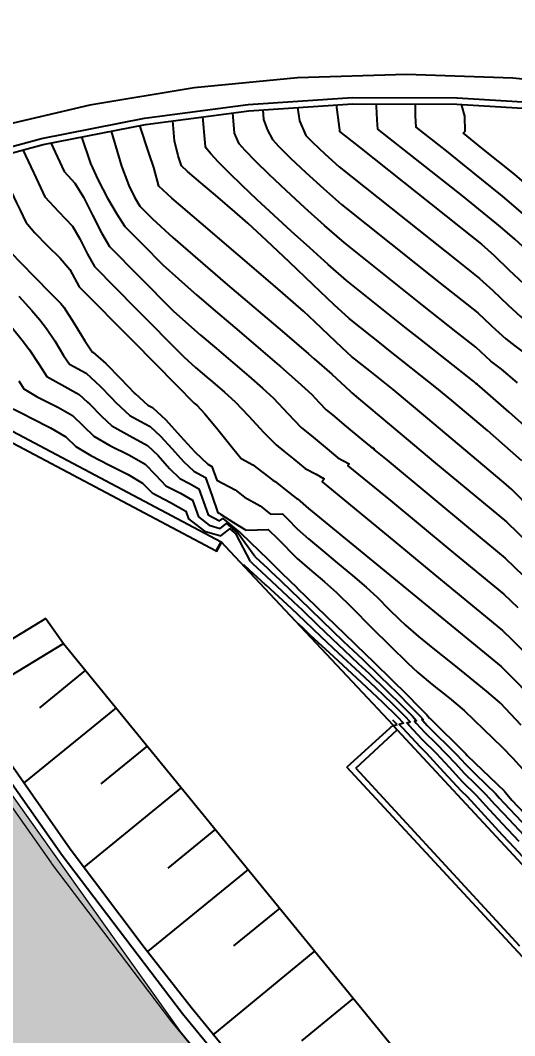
# Model space of a CAD drawing. Extents: x 61466 to 63015, y 108404 to 110397.
# Drawn here: x 62411.86 to 62435.67, y 109155.34 to 109204.29 of the extents above; entities that cross this region are included whole.
import ezdxf
from ezdxf import colors
from ezdxf.entities.mleader import LeaderData, LeaderLine
from ezdxf.math import Vec2, Vec3

# ---------------------------------------------------------------- set-up
doc = ezdxf.new("R2010")
doc.units = 0
doc.header["$LTSCALE"] = 1.000015
doc.header["$MEASUREMENT"] = 0
doc.linetypes.add('DOT', pattern=[0.55, 0.3, -0.25])
for name, color, linetype in [('Bâti', 7, 'Continuous'), ('colore lago', 131, 'Continuous'), ('Couronnement', 7, 'Continuous'), ('curve livello 5m', 7, 'Continuous'), ('pendenze', 2, 'Continuous'), ('Per+Mod Surf', 7, 'Continuous'), ('TalusHautBas', 7, 'Continuous')]:
    doc.layers.add(name, color=color, linetype=linetype)
doc.layers.add('Colori bordi', color=5, linetype='Continuous', plot=False)
doc.layers.add('no_plot', color=5, linetype='Continuous', plot=False)
doc.layers.add('LINE035', color=1, linetype='Continuous', lineweight=35)
doc.styles.add('ARIAL', font='arial.ttf')

msp = doc.modelspace()

# ---------------------------------------------------------------- hatches: boundary and pattern name
at = {"layer": 'colore lago', "linetype": 'Continuous', "lineweight": 0}
msp.add_hatch(color=256, dxfattribs=at).paths.add_polyline_path([(62547.915, 108981.848), (62544.897, 108992.078), (62544.493, 108999.722), (62545.356, 109007.77), (62543.608, 109014.677), (62537.06, 109023.502), (62530.397, 109028.933), (62527.61, 109033.134), (62523.513, 109038.433), (62517.305, 109044.58), (62515.162, 109044.354), (62513.59, 109046.058), (62513.852, 109050.317), (62504.852, 109062.712), (62496.282, 109074.515), (62493.401, 109073.828), (62485.503, 109080.232), (62484.758, 109083.359), (62471.397, 109099.351), (62471.521, 109099.452), (62471.307, 109099.701), (62466.582, 109105.211), (62461.323, 109110.74), (62452.234, 109119.979), (62445.975, 109126.426), (62438.597, 109134.064), (62431.968, 109141.122), (62422.759, 109151.454), (62419.614, 109155.501), (62408.579, 109170.983), (62402.883, 109180.12), (62402.43, 109179.839), (62397.589, 109176.833), (62392.271, 109173.531), (62379.582, 109165.652), (62385.62, 109155.991), (62400.115, 109132.797), (62397.691, 109131.271), (62399.555, 109128.084), (62400.542, 109126.068), (62402.182, 109121.716), (62403.779, 109117.447), (62405.518, 109113.299), (62408.196, 109107.959), (62411.192, 109102.878), (62415.156, 109096.611), (62417.677, 109092.552), (62418.985, 109090.446), (62423.804, 109082.811), (62427.401, 109077.137), (62428.917, 109077.401), (62431.999, 109075.554), (62435.209, 109072.174), (62435.248, 109063.446), (62442.532, 109052.816), (62448.327, 109045.342), (62457.902, 109033.177), (62469.007, 109017.402), (62468.89, 109017.052), (62477.152, 109004.914), (62486.864, 108991.082), (62496.889, 108973.607), (62504.8, 108959.046), (62555.468, 108959.046), (62553.625, 108965.356), (62549.503, 108976.649)])

# ---------------------------------------------------------------- linework, layer by layer
at = {"layer": 'Bâti', "linetype": 'Continuous'}
for p, q in [((62409.713, 109184.86), (62421.3, 109178.715)), ((62421.3, 109178.715), (62421.533, 109179.155)), ((62421.314, 109178.669), (62421.564, 109179.139)), ((62421.533, 109179.155), (62421.564, 109179.139)), ((62421.3, 109178.715), (62421.314, 109178.669)), ((62413.08, 109175.456), (62409.05, 109172.993)), ((62413.08, 109175.456), (62413.943, 109174.256)), ((62408.579, 109170.983), (62413.943, 109174.256)), ((62413.874, 109164.036), (62408.865, 109171.157)), ((62409.311, 109171.43), (62414.262, 109164.357)), ((62429.819, 109170.304), (62427.582, 109168.294)), ((62428.016, 109168.242), (62430.015, 109170.091)), ((62429.832, 109170.289), (62429.819, 109170.304)), ((62429.832, 109170.289), (62430.015, 109170.091)), ((62443.681, 109150.889), (62427.582, 109168.294)), ((62427.61, 109168.292), (62427.582, 109168.294)), ((62428.016, 109168.242), (62435.91, 109159.672)), ((62414.262, 109164.357), (62417.828, 109159.61)), ((62419.665, 109156.39), (62413.874, 109164.036)), ((62417.828, 109159.61), (62420.086, 109156.724)), ((62425.639, 109149.202), (62419.665, 109156.39)), ((62420.086, 109156.724), (62426.004, 109149.517)), ((62425.15, 109148.796), (62419.158, 109156.006))]:
    msp.add_line(p, q, dxfattribs=at)
at = {"layer": 'Bâti', "linetype": 'Continuous', "lineweight": 0}
for p, q in [((62413.354, 109163.67), (62408.344, 109170.792)), ((62419.158, 109156.006), (62413.367, 109163.652))]:
    msp.add_line(p, q, dxfattribs=at)
at = {"layer": 'Colori bordi', "linetype": 'Continuous', "lineweight": 0, "flags": 128}
msp.add_lwpolyline([(62485.503, 109080.232), (62484.758, 109083.359), (62471.397, 109099.351), (62471.521, 109099.452), (62471.307, 109099.701), (62466.582, 109105.211), (62461.323, 109110.74), (62452.234, 109119.979), (62445.975, 109126.426), (62438.597, 109134.064), (62431.968, 109141.122), (62422.759, 109151.454), (62419.614, 109155.501), (62408.579, 109170.983)], dxfattribs=at)
at = {"layer": 'Couronnement', "linetype": 'Continuous'}
for p, q in [((62425.217, 109201.516), (62420.232, 109201.031)), ((62430.464, 109201.683), (62425.217, 109201.516)), ((62435.588, 109201.508), (62430.464, 109201.683)), ((62441.599, 109200.854), (62435.588, 109201.508)), ((62420.232, 109201.031), (62415.21, 109200.193)), ((62422.838, 109200.224), (62427.868, 109200.564)), ((62427.868, 109200.564), (62432.889, 109200.546)), ((62432.906, 109200.545), (62437.954, 109200.24)), ((62415.21, 109200.193), (62410.252, 109199.045)), ((62417.844, 109199.57), (62422.838, 109200.224)), ((62417.892, 109199.274), (62422.868, 109199.925)), ((62422.868, 109199.925), (62427.878, 109200.264)), ((62427.878, 109200.264), (62432.888, 109200.246)), ((62432.888, 109200.246), (62437.918, 109199.942)), ((62412.886, 109198.597), (62417.844, 109199.57)), ((62412.954, 109198.304), (62417.892, 109199.274)), ((62408.032, 109197.289), (62412.886, 109198.597)), ((62408.12, 109197.002), (62412.954, 109198.304))]:
    msp.add_line(p, q, dxfattribs=at)
at = {"layer": 'curve livello 5m', "color": 2}
msp.add_line((62422.946, 109178.195), (62422.251, 109179.52), dxfattribs=at)
at = {"layer": 'curve livello 5m', "color": 2, "flags": 128}
for points in [[(62425.209, 109200.084), (62425.303, 109199.443), (62425.618, 109198.741), (62425.929, 109198.413), (62426.521, 109197.855), (62427.216, 109197.234), (62427.216, 109197.234), (62432.928, 109192.679), (62433.982, 109191.847), (62434.62, 109191.259), (62435.355, 109190.556), (62435.955, 109190.006), (62435.955, 109190.006), (62436.1, 109189.897)], [(62427.61, 109188.276), (62427.366, 109188.501), (62426.728, 109189.11), (62426.054, 109189.753), (62425.5, 109190.269), (62424.136, 109191.464), (62422.36, 109192.982), (62420.57, 109194.506), (62419.163, 109195.717), (62418.538, 109196.299), (62418.285, 109197.187), (62418.072, 109197.854), (62417.61, 109199.219)], [(62410.661, 109197.687), (62411.33, 109196.206), (62411.435, 109195.998), (62411.671, 109195.49), (62411.843, 109195.137), (62412.116, 109194.556), (62412.55, 109194.044), (62413.157, 109193.437), (62413.776, 109192.819), (62414.248, 109192.275), (62414.248, 109192.275), (62414.701, 109191.447), (62417.273, 109188.842), (62419.383, 109186.706)], [(62463.203, 109154.086), (62459.92, 109158.562), (62459.716, 109158.84), (62457.86, 109160.38), (62451.188, 109165.804), (62450.541, 109166.423), (62449.42, 109167.526), (62448.161, 109168.782), (62447.795, 109169.159), (62446.058, 109170.94), (62443.491, 109173.605), (62443.419, 109173.684), (62440.39, 109176.746), (62435.533, 109181.678), (62435.157, 109182.013), (62431.394, 109185.173), (62429.825, 109186.494), (62428.69, 109187.389), (62427.817, 109188.086), (62427.61, 109188.276)], [(62419.383, 109186.706), (62420.236, 109185.842), (62420.364, 109185.731), (62420.745, 109185.327), (62421.368, 109184.565), (62422.076, 109183.673), (62422.505, 109183.168), (62422.505, 109183.168), (62423.066, 109182.866), (62423.543, 109182.494), (62424.028, 109182.116), (62424.028, 109182.116), (62424.14, 109182.054), (62424.628, 109181.664), (62425.144, 109181.253), (62425.175, 109181.254), (62425.187, 109181.241), (62425.213, 109181.216), (62425.741, 109180.762), (62430.016, 109177.257), (62430.553, 109176.809), (62435.029, 109173.132), (62435.586, 109172.583), (62436.358, 109171.788)], [(62411.515, 109185.56), (62412.023, 109185.301)], [(62412.023, 109185.301), (62412.393, 109185.113), (62413.32, 109184.647), (62414.046, 109184.214), (62414.046, 109184.214), (62414.538, 109183.74), (62415.255, 109183.309), (62416.159, 109182.853), (62417.054, 109182.401), (62417.743, 109181.98), (62418.202, 109181.509), (62419.092, 109181.038), (62419.837, 109180.62), (62419.964, 109180.263), (62420.736, 109179.668), (62421.512, 109179.432), (62421.957, 109179.773), (62422.182, 109179.587), (62422.251, 109179.52)], [(62422.946, 109178.195), (62423.046, 109178.097), (62423.709, 109177.489), (62424.988, 109176.287)], [(62424.988, 109176.287), (62425.011, 109176.265), (62425.436, 109175.866), (62426.171, 109175.15), (62426.874, 109174.466), (62427.454, 109173.923), (62428.136, 109173.292), (62428.659, 109172.802), (62429.504, 109171.982), (62430.24, 109171.259), (62430.757, 109170.739), (62430.95, 109170.528), (62430.845, 109170.5), (62430.922, 109170.416), (62431.347, 109169.956), (62431.871, 109169.436), (62432.395, 109168.918), (62432.816, 109168.461), (62433.238, 109168.004), (62433.764, 109167.483), (62434.29, 109166.962), (62434.708, 109166.509), (62435.128, 109166.054), (62436.37, 109164.736)]]:
    msp.add_lwpolyline(points, dxfattribs=at)
at = {"layer": 'no_plot'}
for p, q in [((62433.165, 109197.351), (62434.994, 109195.876)), ((62434.994, 109194.338), (62433.165, 109195.828)), ((62423.156, 109178.45), (62422.356, 109179.545))]:
    msp.add_line(p, q, dxfattribs=at)
at = {"layer": 'no_plot', "flags": 128}
for points in [[(62423.537, 109199.97), (62423.578, 109199.509), (62423.769, 109198.992), (62424.013, 109198.537), (62424.31, 109198.205), (62424.871, 109197.651), (62425.615, 109196.949), (62426.464, 109196.176), (62427.336, 109195.405), (62432.081, 109191.621), (62433.891, 109190.191), (62434.528, 109189.597)], [(62427.076, 109200.222), (62427.22, 109199.128), (62427.235, 109199.012), (62427.239, 109198.938), (62428.202, 109198.182), (62433.776, 109193.736), (62434.073, 109193.502), (62434.679, 109192.95), (62435.4, 109192.262), (62436.107, 109191.589), (62436.671, 109191.079), (62437.185, 109190.685), (62437.81, 109190.223)], [(62433.165, 109195.828), (62429.074, 109199.038), (62429.044, 109199.5), (62429.011, 109200.138), (62429.011, 109200.138), (62428.995, 109200.26)], [(62430.879, 109200.253), (62430.877, 109199.691), (62430.908, 109199.138), (62432.387, 109197.978), (62433.165, 109197.351)], [(62433.091, 109200.234), (62433.111, 109200.189), (62433.264, 109199.669), (62433.266, 109198.938), (62433.195, 109198.843), (62434.082, 109198.128), (62435.647, 109196.867), (62436.384, 109196.235), (62437.191, 109195.542), (62437.9, 109194.948), (62438.502, 109194.451), (62438.817, 109194.198), (62439.472, 109193.781), (62440.2, 109193.322), (62440.95, 109192.788), (62441.387, 109192.445), (62441.82, 109191.796), (62442.297, 109191.35), (62442.559, 109191.129)], [(62429.339, 109188.606), (62427.697, 109189.916), (62426.98, 109190.572), (62425.967, 109191.532), (62424.825, 109192.625), (62423.719, 109193.677), (62422.815, 109194.516), (62422.815, 109194.516), (62422.191, 109195.062), (62421.379, 109195.757), (62420.56, 109196.454), (62419.917, 109197.008), (62419.631, 109197.274), (62419.631, 109197.274), (62419.459, 109197.753), (62419.287, 109198.485), (62419.287, 109198.485), (62419.202, 109199.446)], [(62431.099, 109188.942), (62430.386, 109189.505), (62427.576, 109191.745), (62426.691, 109192.521), (62425.798, 109193.317), (62424.917, 109194.114), (62424.069, 109194.894), (62423.274, 109195.637), (62422.552, 109196.323), (62421.924, 109196.935), (62421.409, 109197.453), (62421.029, 109197.857), (62420.804, 109198.128), (62420.804, 109198.128), (62420.772, 109198.199), (62420.757, 109198.377), (62420.646, 109199.635)], [(62432.86, 109189.278), (62431.233, 109190.563), (62427.456, 109193.575), (62426.511, 109194.406), (62425.567, 109195.256), (62424.668, 109196.083), (62423.859, 109196.846), (62423.183, 109197.503), (62422.685, 109198.012), (62422.408, 109198.332), (62422.408, 109198.332), (62422.175, 109198.854), (62422.09, 109199.823)], [(62416.24, 109198.95), (62416.736, 109197.251), (62417.078, 109196.32), (62417.351, 109195.772), (62417.621, 109195.326), (62417.901, 109195.043), (62418.222, 109194.718), (62419.212, 109193.818), (62420.404, 109192.775), (62421.726, 109191.642), (62423.106, 109190.469), (62424.471, 109189.309), (62425.747, 109188.212), (62426.02, 109187.973)], [(62413.326, 109198.377), (62413.974, 109196.996), (62414.491, 109196.443), (62414.899, 109195.76), (62415.332, 109194.899), (62415.762, 109194.046), (62416.161, 109193.387), (62417.587, 109191.943), (62419.229, 109190.28), (62419.811, 109189.752), (62420.521, 109189.135), (62421.303, 109188.467), (62422.102, 109187.789), (62422.641, 109187.328)], [(62414.812, 109198.669), (62415.232, 109197.391), (62415.61, 109196.588), (62416.065, 109195.719), (62416.518, 109194.928), (62416.891, 109194.356), (62417.744, 109193.493), (62418.726, 109192.499), (62419.471, 109191.821), (62420.369, 109191.035), (62421.365, 109190.181), (62422.405, 109189.298), (62423.433, 109188.424), (62424.333, 109187.651)], [(62411.985, 109198.043), (62412.488, 109196.96), (62412.522, 109196.891), (62413.045, 109195.776), (62413.691, 109195.081), (62414.369, 109194.359), (62414.72, 109193.749), (62415.088, 109193.009), (62415.431, 109192.417), (62417.43, 109190.392), (62419.733, 109188.061), (62420.3, 109187.555), (62420.946, 109187.004)], [(62409.422, 109197.353), (62409.854, 109196.483), (62410.172, 109195.642), (62410.534, 109194.652), (62410.557, 109194.606), (62410.81, 109194.047), (62410.96, 109193.804), (62411.165, 109193.383), (62411.187, 109193.336), (62411.419, 109193.082), (62411.878, 109192.598), (62412.543, 109191.92), (62413.319, 109191.138), (62413.802, 109190.64), (62413.947, 109190.463), (62414.432, 109189.714), (62414.972, 109188.831), (62415.327, 109188.313), (62415.353, 109188.299), (62415.978, 109187.744), (62416.681, 109187.019), (62417.36, 109186.32)], [(62434.994, 109195.876), (62435.057, 109195.825), (62436.444, 109194.636), (62437.963, 109193.331), (62438.102, 109193.216), (62438.219, 109193.142), (62439.218, 109192.439), (62440.074, 109191.807), (62440.531, 109191.435), (62440.739, 109191.123), (62441.032, 109190.838)], [(62439.515, 109190.549), (62438.905, 109191.011), (62438.023, 109191.663), (62437.386, 109192.152), (62437.386, 109192.152), (62436.929, 109192.572), (62436.261, 109193.203), (62435.683, 109193.74), (62435.683, 109193.74), (62435.111, 109194.239), (62434.994, 109194.338)], [(62411.779, 109190.994), (62412.416, 109190.303), (62412.798, 109189.855), (62413.127, 109189.438), (62413.514, 109188.838), (62413.946, 109188.133), (62414.229, 109187.718), (62415.026, 109187.277), (62415.707, 109186.652), (62416.232, 109186.105)], [(62434.528, 109189.597), (62434.58, 109189.548), (62435.24, 109188.934), (62435.689, 109188.594), (62436.189, 109188.218), (62436.803, 109187.705), (62437.647, 109186.981), (62438.423, 109186.3), (62439.144, 109185.659), (62439.594, 109185.249), (62440.185, 109184.66), (62441.021, 109183.803), (62441.902, 109182.899), (62442.626, 109182.17), (62447.443, 109177.603)], [(62411.474, 109189.452), (62411.947, 109188.876), (62412.306, 109188.412), (62412.763, 109187.69), (62413.132, 109187.124), (62413.866, 109186.71), (62414.699, 109186.256), (62415.099, 109185.888)], [(62435.817, 109186.812), (62435.364, 109187.201), (62435.034, 109187.477), (62435.034, 109187.477), (62434.525, 109187.861), (62433.8, 109188.536), (62432.86, 109189.278)], [(62436.014, 109183.059), (62435.204, 109183.779), (62434.362, 109184.515), (62434.362, 109184.515), (62432.645, 109185.957), (62431.928, 109186.56), (62429.538, 109188.447), (62429.339, 109188.606)], [(62436.737, 109184.216), (62435.413, 109185.394), (62433.988, 109186.643), (62433.988, 109186.643), (62433.88, 109186.735), (62433.809, 109186.788), (62433.71, 109186.881), (62431.099, 109188.942)], [(62424.333, 109187.651), (62424.395, 109187.598), (62425.235, 109186.859), (62425.9, 109186.246), (62426.261, 109185.862), (62426.597, 109185.508), (62426.902, 109185.266), (62427.559, 109184.716), (62428.316, 109184.076), (62428.744, 109183.724), (62428.911, 109183.633), (62428.894, 109183.605), (62429.527, 109183.086), (62433.539, 109179.741), (62435.212, 109178.366), (62436.105, 109177.507)], [(62426.02, 109187.973), (62426.863, 109187.231), (62427.746, 109186.418), (62427.808, 109186.352), (62427.835, 109186.331), (62428.154, 109186.064), (62430.144, 109184.389), (62431.864, 109182.944), (62434.534, 109180.718), (62435.274, 109180.11), (62436.39, 109179.036)], [(62422.641, 109187.328), (62422.864, 109187.137), (62423.533, 109186.553), (62424.055, 109186.074), (62424.744, 109185.341), (62425.386, 109184.663), (62425.969, 109184.202), (62426.648, 109183.632), (62427.16, 109183.205), (62427.699, 109182.912), (62427.644, 109182.821), (62429.69, 109181.143), (62432.543, 109178.764), (62435.151, 109176.621), (62435.82, 109175.978)], [(62411.789, 109186.906), (62412.035, 109186.529), (62412.673, 109186.14), (62413.602, 109185.677), (62413.699, 109185.621)], [(62420.946, 109187.004), (62421.003, 109186.956), (62421.689, 109186.369), (62422.209, 109185.902), (62422.854, 109185.228), (62423.592, 109184.421), (62424.176, 109183.818), (62424.551, 109183.52), (62425.036, 109183.137), (62425.575, 109182.686), (62426.106, 109182.407), (62426.488, 109182.191), (62426.393, 109182.036), (62429.853, 109179.2), (62431.548, 109177.786), (62435.09, 109174.877), (62435.535, 109174.449), (62436.213, 109173.77)], [(62417.36, 109186.32), (62417.383, 109186.296), (62418.007, 109185.744), (62418.234, 109185.619), (62418.865, 109185.029), (62419.564, 109184.256), (62420.262, 109183.484), (62420.891, 109182.897), (62421.09, 109182.788), (62421.326, 109182.125), (62422.205, 109181.654), (62422.661, 109181.297), (62423.419, 109180.877), (62423.66, 109180.685), (62423.915, 109180.482), (62424.485, 109180.501), (62424.722, 109180.264), (62425.203, 109179.782), (62425.747, 109179.297), (62426.411, 109178.73), (62427.134, 109178.124), (62427.854, 109177.52), (62428.512, 109176.958), (62429.045, 109176.481), (62429.629, 109175.893), (62430.104, 109175.427), (62430.411, 109175.135), (62431.043, 109174.594), (62431.819, 109173.96), (62432.668, 109173.279), (62433.518, 109172.596), (62434.3, 109171.957), (62434.942, 109171.409), (62434.956, 109171.395), (62434.971, 109171.381), (62435.963, 109170.33)], [(62415.099, 109185.888), (62415.206, 109185.79), (62415.767, 109185.206), (62416.272, 109184.742), (62417.14, 109184.267), (62417.989, 109183.799), (62418.493, 109183.309), (62419.044, 109182.691), (62419.546, 109182.203), (62420.046, 109181.939), (62420.464, 109181.704), (62420.686, 109181.078), (62420.908, 109180.453), (62421.457, 109180.159), (62421.614, 109180.28), (62422.333, 109179.685), (62422.397, 109179.645), (62422.49, 109179.555)], [(62416.232, 109186.105), (62416.461, 109185.866), (62417.139, 109185.243), (62417.631, 109184.974), (62418.112, 109184.709), (62418.612, 109184.241), (62419.166, 109183.628), (62419.72, 109183.015), (62420.219, 109182.55), (62420.777, 109182.246), (62421.079, 109181.396), (62421.381, 109180.548), (62421.429, 109180.522), (62421.442, 109180.533), (62421.505, 109180.481), (62422.134, 109180.089), (62422.708, 109179.727), (62422.715, 109179.72), (62422.723, 109179.712), (62423.261, 109179.73), (62423.796, 109179.748), (62424.256, 109179.287), (62425.193, 109178.349), (62425.791, 109177.828), (62426.505, 109177.229), (62427.095, 109176.715), (62427.839, 109175.966), (62428.766, 109175.028), (62429.687, 109174.125), (62430.517, 109173.321), (62431.007, 109172.858), (62431.7, 109172.28), (62432.536, 109171.609), (62433.237, 109171.025), (62434.171, 109170.126), (62435.075, 109169.256), (62435.579, 109168.722), (62436.193, 109168.05)], [(62413.699, 109185.621), (62414.373, 109185.235), (62414.889, 109184.738), (62415.405, 109184.241), (62416.178, 109183.794), (62417.118, 109183.327), (62417.866, 109182.889), (62418.371, 109182.372), (62418.874, 109181.856), (62419.569, 109181.489), (62420.15, 109181.162), (62420.436, 109180.358), (62420.959, 109179.955), (62421.484, 109179.795), (62421.786, 109180.026), (62422.284, 109179.615), (62422.356, 109179.545)], [(62422.49, 109179.555), (62423.79, 109178.31), (62424.455, 109177.645), (62425.177, 109176.941), (62425.186, 109176.933), (62426.592, 109175.565), (62427.936, 109174.258), (62428.018, 109174.181), (62428.904, 109173.325), (62429.738, 109172.51), (62430.472, 109171.787), (62431.056, 109171.203), (62431.44, 109170.808), (62431.575, 109170.651), (62431.574, 109170.651), (62431.575, 109170.65), (62431.581, 109170.642), (62433.315, 109168.925), (62433.385, 109168.857), (62435.179, 109167.13), (62435.234, 109167.071), (62435.542, 109166.696), (62437.33, 109164.797)], [(62423.156, 109178.45), (62423.417, 109178.195), (62423.746, 109177.895), (62423.934, 109177.726), (62424.371, 109177.301), (62424.421, 109177.253)], [(62423.719, 109177.043), (62423.673, 109177.084), (62422.675, 109177.998), (62422.647, 109178.026), (62422.642, 109178.052)], [(62435.889, 109164.706), (62435.1, 109165.543), (62434.467, 109166.23), (62433.836, 109166.914), (62433.165, 109167.578), (62432.532, 109168.264), (62431.9, 109168.948), (62431.23, 109169.612), (62430.596, 109170.299), (62430.481, 109170.424), (62430.638, 109170.466), (62430.395, 109170.723), (62429.781, 109171.333), (62428.979, 109172.112), (62428.979, 109172.112), (62428.207, 109172.836), (62427.2, 109173.769), (62426.344, 109174.57), (62426.344, 109174.57), (62425.961, 109174.942), (62425.56, 109175.332), (62425.56, 109175.332), (62424.926, 109175.929), (62423.696, 109177.064)], [(62424.421, 109177.253), (62425.311, 109176.4), (62426.381, 109175.358), (62427.405, 109174.362), (62427.889, 109173.911), (62428.338, 109173.491), (62429.209, 109172.649), (62430.006, 109171.869), (62430.661, 109171.218), (62431.103, 109170.769), (62431.263, 109170.589), (62431.209, 109170.575), (62431.249, 109170.533), (62431.464, 109170.299), (62431.911, 109169.853), (62432.443, 109169.333), (62432.89, 109168.887), (62433.1, 109168.659), (62433.311, 109168.43), (62433.761, 109167.981), (62434.295, 109167.459), (62434.744, 109167.011), (62434.95, 109166.788), (62435.156, 109166.565), (62436.85, 109164.767)], [(62425.146, 109175.296), (62425.449, 109175.021), (62425.685, 109174.798), (62425.813, 109174.673), (62426.946, 109173.614), (62428.278, 109172.379), (62429.3, 109171.422), (62430.007, 109170.731), (62430.325, 109170.404), (62430.117, 109170.348), (62430.27, 109170.182), (62431.113, 109169.269), (62431.405, 109168.979), (62432.248, 109168.067), (62433.092, 109167.151), (62433.382, 109166.865), (62434.226, 109165.95), (62435.072, 109165.033), (62435.409, 109164.675), (62436.262, 109163.75)]]:
    msp.add_lwpolyline(points, dxfattribs=at)
at = {"layer": 'pendenze', "linetype": 'Continuous'}
for p, q in [((62414.997, 109172.965), (62412.779, 109171.155)), ((62416.475, 109171.155), (62412.014, 109167.514)), ((62417.982, 109169.308), (62415.74, 109167.478)), ((62419.617, 109167.305), (62414.903, 109163.457)), ((62421.261, 109165.292), (62418.97, 109163.422)), ((62422.836, 109163.362), (62417.978, 109159.396)), ((62424.365, 109161.489), (62422.134, 109159.668)), ((62426.047, 109159.429), (62421.12, 109155.375)), ((62427.903, 109157.155), (62425.403, 109155.099))]:
    msp.add_line(p, q, dxfattribs=at)
at = {"layer": 'Per+Mod Surf', "linetype": 'Continuous'}
for p, q in [((62410.493, 109185.009), (62421.533, 109179.155)), ((62421.533, 109179.155), (62421.732, 109178.943)), ((62421.732, 109178.943), (62423.623, 109176.923)), ((62423.623, 109176.923), (62429.819, 109170.304)), ((62429.819, 109170.304), (62429.832, 109170.289)), ((62429.832, 109170.289), (62430.015, 109170.091)), ((62430.015, 109170.091), (62438.073, 109161.389))]:
    msp.add_line(p, q, dxfattribs=at)
at = {"layer": 'Per+Mod Surf', "color": 18, "linetype": 'DOT'}
for p, q in [((62430.012, 109170.342), (62429.62, 109170.732)), ((62429.829, 109170.293), (62430.012, 109170.342))]:
    msp.add_line(p, q, dxfattribs=at)
at = {"layer": 'TalusHautBas', "linetype": 'DOT'}
msp.add_line((62421.533, 109179.155), (62421.732, 109178.943), dxfattribs=at)
at = {"layer": 'TalusHautBas', "linetype": 'Continuous'}
msp.add_line((62413.943, 109174.256), (62429.763, 109154.876), dxfattribs=at)

# ---------------------------------------------------------------- next in the draw order: leaders
at = {"layer": 'LINE035', "linetype": 'Continuous', "lineweight": 0}
ml = msp.add_multileader_mtext('Standard', dxfattribs=at)
ml.set_content('CANAUX DE DECHARGE', color=256, style='ARIAL')
ml.set_leader_properties()
ml.build(insert=Vec2(0, 0))
ml.multileader.update_dxf_attribs({"has_text_frame": 1, "text_left_attachment_type": 2, "text_right_attachment_type": 2, "dogleg_length": 0.36, "arrow_head_size": 5, "scale": 10})
ctx = ml.context
ctx.base_point, ctx.scale, ctx.char_height, ctx.arrow_head_size, ctx.landing_gap_size, ctx.plane_origin, ctx.plane_x_axis, ctx.plane_y_axis = Vec3(62387.273, 109176.926), 10, 3.5, 5, 0.9, Vec3(62431.678, 109324.787), Vec3(0, 1), Vec3(-1, 0)
ctx.left_attachment, ctx.right_attachment, ctx.text_align_type = 2, 2, 2
notes = []
notes.append((ctx, [(1, (1, 1, 0), (62387.273, 109239.417), (0, -1), 3.6, [(1, [(62433.135, 109266.703), (62420.864, 109300.531)], 0, [])])]))
ctx.mtext.insert, ctx.mtext.text_direction, ctx.mtext.rotation, ctx.mtext.alignment, ctx.mtext.flow_direction = Vec3(62385.463, 109234.917), Vec3(0, 1), 1.570796, 3, 5
ctx.mtext.has_bg_fill, ctx.mtext.bg_color, ctx.mtext.bg_scale_factor, ctx.mtext.bg_transparency, ctx.mtext.use_window_bg_color = 1, -1073741824, 1.25, 0, 1
for ctx, leaders in notes:
    for number, flags, end, landing, length, lines in leaders:
        leader = LeaderData()
        leader.index, (leader.has_last_leader_line, leader.has_dogleg_vector, leader.attachment_direction) = number, flags
        leader.last_leader_point, leader.dogleg_vector, leader.dogleg_length = Vec3(end), Vec3(landing), length
        for number, points, colour, breaks in lines:
            line = LeaderLine()
            line.index, line.vertices, line.color, line.breaks = number, Vec3.list(points), colors.encode_raw_color(colour), breaks
            leader.lines.append(line)
        ctx.leaders.append(leader)

doc.saveas('drawing.dxf')
